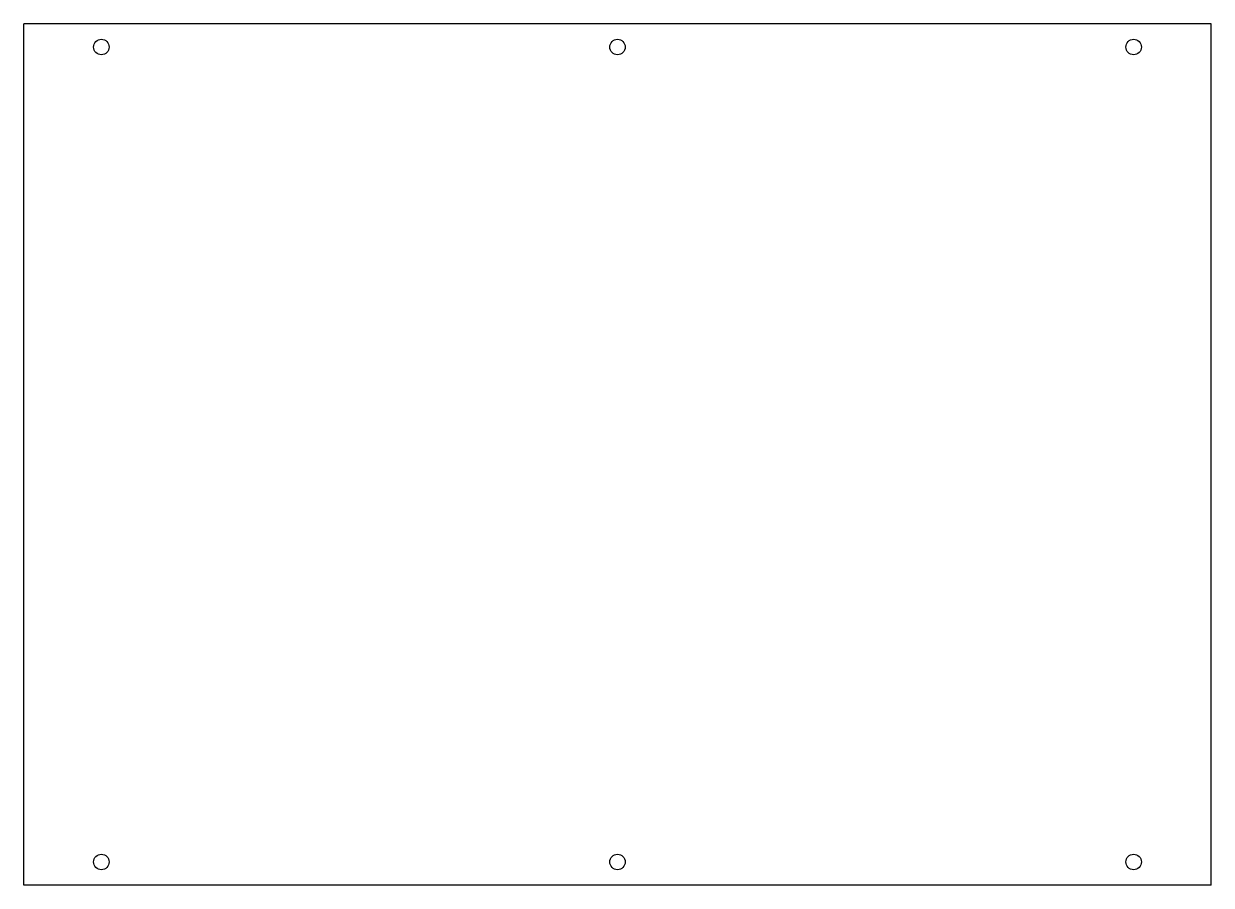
# Model space of a CAD drawing. Header units: millimetres. Extents: x -153 to 153, y -111 to 111.
import ezdxf

# ---------------------------------------------------------------- set-up
doc = ezdxf.new("R2010")
doc.units = ezdxf.units.MM

msp = doc.modelspace()

# ---------------------------------------------------------------- linework, layer by layer
at = {"color": 7, "linetype": 'Continuous'}
for p, q in [((153, 111), (-153, 111)), ((-153, -111), (-153, 111)), ((153, -111), (153, 111)), ((153, -111), (-153, -111))]:
    msp.add_line(p, q, dxfattribs=at)
for centre in [(-133, 105), (0, 105), (133, 105), (-133, -105), (0, -105), (133, -105)]:
    msp.add_circle(centre, 2, dxfattribs=at)

doc.saveas('drawing.dxf')
